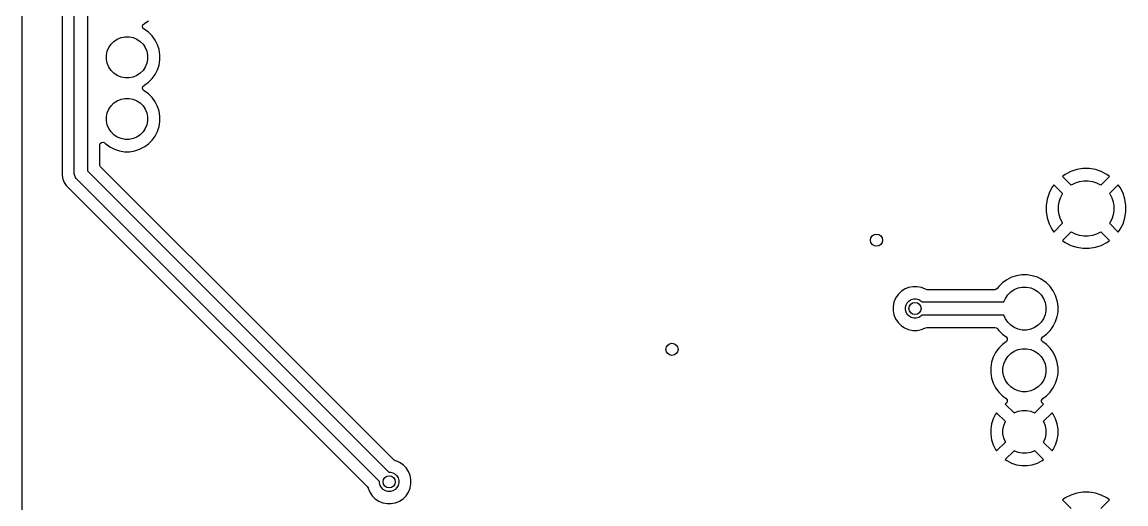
# Model space of a CAD drawing. Extents: x 4.04 to 7.78, y -5.37 to -0.87.
# Drawn here: x 4.036 to 5.826, y -4.303 to -3.521 of the extents above; entities that cross this region are included whole.
import ezdxf

# ---------------------------------------------------------------- set-up
doc = ezdxf.new("R2010")
doc.units = 0
doc.header["$MEASUREMENT"] = 0
doc.layers.add('BLACK', color=7, linetype='CONTINUOUS')

msp = doc.modelspace()

# ---------------------------------------------------------------- linework, layer by layer
at = {"layer": 'BLACK', "linetype": 'CONTINUOUS'}
for p, q in [((4.0357, -4.3738), (4.0357, -2.5332)), ((4.1006, -2.5332), (4.1006, -3.7699)), ((4.1203, -3.7669), (4.1203, -2.5362)), ((4.142, -2.5407), (4.142, -3.7624)), ((4.2309, -3.5278), (4.2317, -3.5252)), ((4.2317, -3.5252), (4.2335, -3.5237)), ((4.2335, -3.5237), (4.2339, -3.5235)), ((4.2339, -3.5235), (4.2347, -3.5228)), ((4.2347, -3.5228), (4.2406, -3.5186)), ((4.1963, -3.546), (4.2027, -3.5447)), ((4.2027, -3.5447), (4.2093, -3.5447)), ((4.2093, -3.5447), (4.2157, -3.546)), ((4.2315, -3.5305), (4.2309, -3.5278)), ((4.2335, -3.5323), (4.2315, -3.5305)), ((4.2338, -3.5325), (4.2335, -3.5323)), ((4.2339, -3.5325), (4.2338, -3.5325)), ((4.2406, -3.5374), (4.2339, -3.5325)), ((4.2466, -3.5434), (4.2406, -3.5374)), ((4.2515, -3.5501), (4.2466, -3.5434)), ((4.174, -3.5683), (4.1765, -3.5622)), ((4.1765, -3.5622), (4.1801, -3.5568)), ((4.1801, -3.5568), (4.1848, -3.5521)), ((4.1848, -3.5521), (4.1902, -3.5485)), ((4.1902, -3.5485), (4.1963, -3.546)), ((4.2157, -3.546), (4.2218, -3.5485)), ((4.2218, -3.5485), (4.2272, -3.5521)), ((4.2272, -3.5521), (4.2319, -3.5568)), ((4.2319, -3.5568), (4.2355, -3.5622)), ((4.2355, -3.5622), (4.238, -3.5683)), ((4.2553, -3.5576), (4.2515, -3.5501)), ((4.2515, -3.5501), (4.2515, -3.5501)), ((4.2515, -3.5501), (4.2515, -3.5501)), ((4.2579, -3.5655), (4.2553, -3.5576)), ((4.1727, -3.5747), (4.174, -3.5683)), ((4.1727, -3.5813), (4.1727, -3.5747)), ((4.174, -3.5877), (4.1727, -3.5813)), ((4.238, -3.5683), (4.2393, -3.5747)), ((4.2393, -3.5813), (4.238, -3.5877)), ((4.2393, -3.5747), (4.2393, -3.5813)), ((4.2592, -3.5738), (4.2579, -3.5655)), ((4.2592, -3.5815), (4.2592, -3.5738)), ((4.1765, -3.5938), (4.174, -3.5877)), ((4.1801, -3.5992), (4.1765, -3.5938)), ((4.1848, -3.6039), (4.1801, -3.5992)), ((4.2319, -3.5992), (4.2272, -3.6039)), ((4.2355, -3.5938), (4.2319, -3.5992)), ((4.238, -3.5877), (4.2355, -3.5938)), ((4.2515, -3.6059), (4.2553, -3.5984)), ((4.2553, -3.5984), (4.2579, -3.5905)), ((4.2579, -3.5905), (4.2592, -3.5822)), ((4.2592, -3.5822), (4.2592, -3.5815)), ((4.1902, -3.6075), (4.1848, -3.6039)), ((4.1963, -3.61), (4.1902, -3.6075)), ((4.2027, -3.6113), (4.1963, -3.61)), ((4.2093, -3.6113), (4.2027, -3.6113)), ((4.2157, -3.61), (4.2093, -3.6113)), ((4.2218, -3.6075), (4.2157, -3.61)), ((4.2272, -3.6039), (4.2218, -3.6075)), ((4.2406, -3.6186), (4.2466, -3.6126)), ((4.2466, -3.6126), (4.2515, -3.6059)), ((4.2466, -3.6126), (4.2466, -3.6126)), ((4.2466, -3.6126), (4.2466, -3.6126)), ((4.2515, -3.6059), (4.2515, -3.6059)), ((4.2515, -3.6059), (4.2515, -3.6059)), ((4.2309, -3.6278), (4.2317, -3.6252)), ((4.2315, -3.6305), (4.2309, -3.6278)), ((4.2335, -3.6323), (4.2315, -3.6305)), ((4.2317, -3.6252), (4.2335, -3.6237)), ((4.2335, -3.6237), (4.2339, -3.6235)), ((4.2338, -3.6325), (4.2335, -3.6323)), ((4.2339, -3.6325), (4.2338, -3.6325)), ((4.2339, -3.6235), (4.2347, -3.6228)), ((4.2406, -3.6374), (4.2339, -3.6325)), ((4.2347, -3.6228), (4.2406, -3.6186)), ((4.2406, -3.6186), (4.2406, -3.6186)), ((4.2406, -3.6186), (4.2406, -3.6186)), ((4.1801, -3.6568), (4.1848, -3.6521)), ((4.1848, -3.6521), (4.1902, -3.6485)), ((4.1902, -3.6485), (4.1963, -3.646)), ((4.1963, -3.646), (4.2027, -3.6447)), ((4.2027, -3.6447), (4.2093, -3.6447)), ((4.2093, -3.6447), (4.2157, -3.646)), ((4.2157, -3.646), (4.2218, -3.6485)), ((4.2218, -3.6485), (4.2272, -3.6521)), ((4.2272, -3.6521), (4.2319, -3.6568)), ((4.2466, -3.6434), (4.2406, -3.6374)), ((4.2515, -3.6501), (4.2466, -3.6434)), ((4.2553, -3.6576), (4.2515, -3.6501)), ((4.2515, -3.6501), (4.2515, -3.6501)), ((4.2515, -3.6501), (4.2515, -3.6501)), ((4.1727, -3.6747), (4.174, -3.6683)), ((4.174, -3.6683), (4.1765, -3.6622)), ((4.1765, -3.6622), (4.1801, -3.6568)), ((4.2319, -3.6568), (4.2355, -3.6622)), ((4.2355, -3.6622), (4.238, -3.6683)), ((4.238, -3.6683), (4.2393, -3.6747)), ((4.2579, -3.6655), (4.2553, -3.6576)), ((4.2592, -3.6738), (4.2579, -3.6655)), ((4.1727, -3.6813), (4.1727, -3.6747)), ((4.174, -3.6877), (4.1727, -3.6813)), ((4.1765, -3.6938), (4.174, -3.6877)), ((4.238, -3.6877), (4.2355, -3.6938)), ((4.2393, -3.6813), (4.238, -3.6877)), ((4.2393, -3.6747), (4.2393, -3.6813)), ((4.2579, -3.6905), (4.2592, -3.6822)), ((4.2592, -3.6822), (4.2592, -3.6738)), ((4.1801, -3.6992), (4.1765, -3.6938)), ((4.1848, -3.7039), (4.1801, -3.6992)), ((4.1902, -3.7075), (4.1848, -3.7039)), ((4.2272, -3.7039), (4.2218, -3.7075)), ((4.2319, -3.6992), (4.2272, -3.7039)), ((4.2355, -3.6938), (4.2319, -3.6992)), ((4.2466, -3.7126), (4.2515, -3.7059)), ((4.2515, -3.7059), (4.2553, -3.6984)), ((4.2515, -3.7059), (4.2515, -3.7059)), ((4.2515, -3.7059), (4.2515, -3.7059)), ((4.2553, -3.6984), (4.2579, -3.6905)), ((4.1617, -3.7207), (4.1625, -3.718)), ((4.1617, -3.7522), (4.1617, -3.7207)), ((4.1625, -3.718), (4.1645, -3.7162)), ((4.1645, -3.7162), (4.1673, -3.7158)), ((4.1673, -3.7158), (4.1698, -3.717)), ((4.1698, -3.717), (4.17, -3.7172)), ((4.17, -3.7172), (4.1714, -3.7186)), ((4.1714, -3.7186), (4.1781, -3.7235)), ((4.1781, -3.7235), (4.1781, -3.7235)), ((4.1781, -3.7235), (4.1781, -3.7235)), ((4.1781, -3.7235), (4.1856, -3.7273)), ((4.1963, -3.71), (4.1902, -3.7075)), ((4.2027, -3.7113), (4.1963, -3.71)), ((4.2093, -3.7113), (4.2027, -3.7113)), ((4.2157, -3.71), (4.2093, -3.7113)), ((4.2218, -3.7075), (4.2157, -3.71)), ((4.2264, -3.7273), (4.2339, -3.7235)), ((4.2339, -3.7235), (4.2347, -3.7228)), ((4.2347, -3.7228), (4.2406, -3.7186)), ((4.2406, -3.7186), (4.2466, -3.7126)), ((4.2406, -3.7186), (4.2406, -3.7186)), ((4.2406, -3.7186), (4.2406, -3.7186)), ((4.2466, -3.7126), (4.2466, -3.7126)), ((4.2466, -3.7126), (4.2466, -3.7126)), ((4.1856, -3.7273), (4.1935, -3.7299)), ((4.1935, -3.7299), (4.2018, -3.7312)), ((4.2018, -3.7312), (4.2018, -3.7312)), ((4.2018, -3.7312), (4.2102, -3.7312)), ((4.2102, -3.7312), (4.2185, -3.7299)), ((4.2102, -3.7312), (4.2102, -3.7312)), ((4.2185, -3.7299), (4.2264, -3.7273)), ((4.1618, -3.7532), (4.1617, -3.7522)), ((4.1618, -3.7533), (4.1618, -3.7532)), ((4.1619, -3.7536), (4.1618, -3.7533)), ((4.1625, -3.7546), (4.1619, -3.7536)), ((4.1631, -3.7556), (4.1625, -3.7546)), ((4.2257, -3.8183), (4.1631, -3.7556)), ((5.7466, -3.7603), (5.7369, -3.7634)), ((5.7566, -3.7587), (5.7466, -3.7603)), ((5.7466, -3.7603), (5.7466, -3.7603)), ((5.7668, -3.7587), (5.7566, -3.7587)), ((5.7769, -3.7603), (5.7668, -3.7587)), ((5.7865, -3.7634), (5.7769, -3.7603)), ((4.1006, -3.7699), (4.1018, -3.7758)), ((4.1018, -3.7758), (4.1018, -3.7758)), ((4.1018, -3.7758), (4.1041, -3.7813)), ((4.1205, -3.769), (4.1203, -3.7669)), ((4.1221, -3.7729), (4.1205, -3.769)), ((4.1235, -3.7745), (4.1221, -3.7729)), ((4.6155, -4.2665), (4.1235, -3.7745)), ((4.142, -3.7624), (4.6308, -4.2512)), ((5.7278, -3.768), (5.7235, -3.7712)), ((5.7235, -3.7712), (5.7235, -3.7712)), ((5.7235, -3.7712), (5.7377, -3.7854)), ((5.7369, -3.7634), (5.7278, -3.768)), ((5.7956, -3.768), (5.7865, -3.7634)), ((5.7896, -3.7815), (5.8, -3.7712)), ((5.8, -3.7712), (5.7956, -3.768)), ((5.8, -3.7712), (5.8, -3.7712)), ((4.1041, -3.7813), (4.1041, -3.7813)), ((4.1041, -3.7813), (4.1074, -3.7863)), ((4.1074, -3.7863), (4.1074, -3.7863)), ((4.1074, -3.7863), (4.5957, -4.2746)), ((5.7064, -3.7894), (5.7018, -3.7985)), ((5.7095, -3.7851), (5.7064, -3.7894)), ((5.7237, -3.7993), (5.7095, -3.7851)), ((5.7095, -3.7851), (5.7095, -3.7851)), ((5.7377, -3.7854), (5.7382, -3.785)), ((5.7382, -3.785), (5.7445, -3.7818)), ((5.7445, -3.7818), (5.7512, -3.7796)), ((5.7512, -3.7796), (5.7582, -3.7785)), ((5.7582, -3.7785), (5.7652, -3.7785)), ((5.7652, -3.7785), (5.7722, -3.7796)), ((5.7722, -3.7796), (5.7789, -3.7818)), ((5.7789, -3.7818), (5.7852, -3.785)), ((5.7852, -3.785), (5.7858, -3.7854)), ((5.7858, -3.7854), (5.7896, -3.7815)), ((5.8139, -3.7851), (5.7997, -3.7993)), ((5.817, -3.7894), (5.8139, -3.7851)), ((5.8139, -3.7851), (5.8139, -3.7851)), ((5.8217, -3.7985), (5.817, -3.7894)), ((5.6986, -3.8082), (5.697, -3.8183)), ((5.7018, -3.7985), (5.6986, -3.8082)), ((5.6986, -3.8082), (5.6986, -3.8082)), ((5.7169, -3.8198), (5.718, -3.8128)), ((5.718, -3.8128), (5.7201, -3.8061)), ((5.7201, -3.8061), (5.7233, -3.7998)), ((5.7233, -3.7998), (5.7237, -3.7993)), ((5.7997, -3.7993), (5.8001, -3.7998)), ((5.8001, -3.7998), (5.8033, -3.8061)), ((5.8033, -3.8061), (5.8055, -3.8128)), ((5.8055, -3.8128), (5.8066, -3.8198)), ((5.8248, -3.8082), (5.8217, -3.7985)), ((5.8264, -3.8183), (5.8248, -3.8082)), ((5.8248, -3.8082), (5.8248, -3.8082)), ((4.3898, -3.9824), (4.2257, -3.8183)), ((5.697, -3.8183), (5.697, -3.8284)), ((5.697, -3.8284), (5.6986, -3.8385)), ((5.7169, -3.8269), (5.7169, -3.8198)), ((5.718, -3.8339), (5.7169, -3.8269)), ((5.8066, -3.8269), (5.8055, -3.8339)), ((5.8066, -3.8198), (5.8066, -3.8269)), ((5.8248, -3.8385), (5.8264, -3.8284)), ((5.8264, -3.8284), (5.8264, -3.8183)), ((5.8264, -3.8284), (5.8264, -3.8284)), ((5.6986, -3.8385), (5.6986, -3.8385)), ((5.6986, -3.8385), (5.7018, -3.8482)), ((5.7018, -3.8482), (5.7064, -3.8572)), ((5.7095, -3.8616), (5.7237, -3.8474)), ((5.7201, -3.8406), (5.718, -3.8339)), ((5.7233, -3.8469), (5.7201, -3.8406)), ((5.7237, -3.8474), (5.7233, -3.8469)), ((5.8001, -3.8469), (5.7997, -3.8474)), ((5.7997, -3.8474), (5.8139, -3.8616)), ((5.8033, -3.8406), (5.8001, -3.8469)), ((5.8055, -3.8339), (5.8033, -3.8406)), ((5.817, -3.8572), (5.8217, -3.8482)), ((5.8217, -3.8482), (5.8248, -3.8385)), ((5.8248, -3.8385), (5.8248, -3.8385)), ((5.7064, -3.8572), (5.7095, -3.8616)), ((5.7095, -3.8616), (5.7095, -3.8616)), ((5.7377, -3.8613), (5.7235, -3.8755)), ((5.7382, -3.8617), (5.7377, -3.8613)), ((5.7445, -3.8649), (5.7382, -3.8617)), ((5.7512, -3.8671), (5.7445, -3.8649)), ((5.7582, -3.8682), (5.7512, -3.8671)), ((5.7722, -3.8671), (5.7652, -3.8682)), ((5.7789, -3.8649), (5.7722, -3.8671)), ((5.7852, -3.8617), (5.7789, -3.8649)), ((5.7858, -3.8613), (5.7852, -3.8617)), ((5.8, -3.8755), (5.7858, -3.8613)), ((5.8139, -3.8616), (5.817, -3.8572)), ((5.8139, -3.8616), (5.8139, -3.8616)), ((5.7235, -3.8755), (5.7235, -3.8755)), ((5.7235, -3.8755), (5.7278, -3.8787)), ((5.7278, -3.8787), (5.7369, -3.8833)), ((5.7369, -3.8833), (5.7466, -3.8864)), ((5.7652, -3.8682), (5.7582, -3.8682)), ((5.7769, -3.8864), (5.7865, -3.8833)), ((5.7865, -3.8833), (5.7956, -3.8787)), ((5.7956, -3.8787), (5.8, -3.8755)), ((5.8, -3.8755), (5.8, -3.8755)), ((5.7466, -3.8864), (5.7566, -3.888)), ((5.7566, -3.888), (5.7668, -3.888)), ((5.7668, -3.888), (5.7769, -3.8864)), ((5.7769, -3.8864), (5.7769, -3.8864)), ((5.633, -3.9391), (5.6261, -3.9441)), ((5.6407, -3.9351), (5.633, -3.9391)), ((5.6489, -3.9325), (5.6407, -3.9351)), ((5.6407, -3.9351), (5.6407, -3.9351)), ((5.6574, -3.9311), (5.6489, -3.9325)), ((5.666, -3.9311), (5.6574, -3.9311)), ((5.6574, -3.9311), (5.6574, -3.9311)), ((5.6745, -3.9325), (5.666, -3.9311)), ((5.666, -3.9311), (5.666, -3.9311)), ((5.6827, -3.9351), (5.6745, -3.9325)), ((5.6879, -3.9378), (5.6827, -3.9351)), ((5.6827, -3.9351), (5.6827, -3.9351)), ((5.6904, -3.9391), (5.6879, -3.9378)), ((5.6974, -3.9441), (5.6904, -3.9391)), ((5.6904, -3.9391), (5.6904, -3.9391)), ((5.6904, -3.9391), (5.6904, -3.9391)), ((5.4674, -3.9544), (5.4616, -3.9583)), ((5.4739, -3.9518), (5.4674, -3.9544)), ((5.4674, -3.9544), (5.4674, -3.9544)), ((5.4807, -3.9504), (5.4739, -3.9518)), ((5.4739, -3.9518), (5.4739, -3.9518)), ((5.4877, -3.9504), (5.4807, -3.9504)), ((5.4807, -3.9504), (5.4807, -3.9504)), ((5.4946, -3.9518), (5.4877, -3.9504)), ((5.4877, -3.9504), (5.4877, -3.9504)), ((5.501, -3.9544), (5.4946, -3.9518)), ((5.4946, -3.9518), (5.4946, -3.9518)), ((5.5011, -3.9545), (5.501, -3.9544)), ((5.501, -3.9544), (5.501, -3.9544)), ((5.5012, -3.9545), (5.5011, -3.9545)), ((5.5038, -3.9553), (5.5012, -3.9545)), ((5.6138, -3.9553), (5.5038, -3.9553)), ((5.6156, -3.955), (5.6138, -3.9553)), ((5.6177, -3.9533), (5.6156, -3.955)), ((5.62, -3.9502), (5.6177, -3.9533)), ((5.6261, -3.9441), (5.62, -3.9502)), ((5.6395, -3.9588), (5.6452, -3.955)), ((5.6452, -3.955), (5.6516, -3.9524)), ((5.6516, -3.9524), (5.6583, -3.951)), ((5.6583, -3.951), (5.6651, -3.951)), ((5.6651, -3.951), (5.6719, -3.9524)), ((5.6719, -3.9524), (5.6782, -3.955)), ((5.6782, -3.955), (5.6839, -3.9588)), ((5.7034, -3.9502), (5.6974, -3.9441)), ((5.7069, -3.955), (5.7034, -3.9502)), ((5.7085, -3.9572), (5.7069, -3.955)), ((5.7111, -3.9622), (5.7085, -3.9572)), ((5.4528, -3.9691), (5.4501, -3.9755)), ((5.4567, -3.9632), (5.4528, -3.9691)), ((5.4528, -3.9691), (5.4528, -3.9691)), ((5.4616, -3.9583), (5.4567, -3.9632)), ((5.4567, -3.9632), (5.4567, -3.9632)), ((5.4616, -3.9583), (5.4616, -3.9583)), ((5.4717, -3.9763), (5.4746, -3.9734)), ((5.4746, -3.9734), (5.4782, -3.9713)), ((5.4782, -3.9713), (5.4822, -3.9702)), ((5.4822, -3.9702), (5.4863, -3.9702)), ((5.4863, -3.9702), (5.4902, -3.9713)), ((5.4902, -3.9713), (5.4938, -3.9734)), ((5.4938, -3.9734), (5.4955, -3.975)), ((5.4955, -3.975), (5.6285, -3.975)), ((5.6285, -3.975), (5.6308, -3.9693)), ((5.6308, -3.9693), (5.6347, -3.9636)), ((5.6347, -3.9636), (5.6395, -3.9588)), ((5.6839, -3.9588), (5.6888, -3.9636)), ((5.6888, -3.9636), (5.6926, -3.9693)), ((5.6926, -3.9693), (5.6952, -3.9757)), ((5.7124, -3.9648), (5.7111, -3.9622)), ((5.7151, -3.973), (5.7124, -3.9648)), ((5.7124, -3.9648), (5.7124, -3.9648)), ((5.7155, -3.9755), (5.7151, -3.973)), ((4.6389, -4.2314), (4.3898, -3.9824)), ((5.4501, -3.9755), (5.4488, -3.9824)), ((5.4488, -3.9824), (5.4488, -3.9893)), ((5.4488, -3.9893), (5.4501, -3.9962)), ((5.4501, -3.9755), (5.4501, -3.9755)), ((5.4686, -3.9838), (5.4697, -3.9798)), ((5.4686, -3.9879), (5.4686, -3.9838)), ((5.4697, -3.9919), (5.4686, -3.9879)), ((5.4697, -3.9798), (5.4717, -3.9763)), ((5.4717, -3.9954), (5.4697, -3.9919)), ((5.6952, -3.9757), (5.6965, -3.9824)), ((5.6965, -3.9893), (5.6952, -3.996)), ((5.6965, -3.9824), (5.6965, -3.9893)), ((5.7164, -3.9815), (5.7155, -3.9755)), ((5.7158, -3.9943), (5.7164, -3.9902)), ((5.7164, -3.9902), (5.7164, -3.9815)), ((5.4501, -3.9962), (5.4501, -3.9962)), ((5.4501, -3.9962), (5.4528, -4.0026)), ((5.4528, -4.0026), (5.4528, -4.0026)), ((5.4528, -4.0026), (5.4567, -4.0084)), ((5.4567, -4.0084), (5.4567, -4.0084)), ((5.4567, -4.0084), (5.4616, -4.0134)), ((5.4746, -3.9983), (5.4717, -3.9954)), ((5.4782, -4.0004), (5.4746, -3.9983)), ((5.4822, -4.0015), (5.4782, -4.0004)), ((5.4863, -4.0015), (5.4822, -4.0015)), ((5.4902, -4.0004), (5.4863, -4.0015)), ((5.4938, -3.9983), (5.4902, -4.0004)), ((5.4955, -3.9967), (5.4938, -3.9983)), ((5.6285, -3.9967), (5.4955, -3.9967)), ((5.6308, -4.0023), (5.6285, -3.9967)), ((5.6347, -4.0081), (5.6308, -4.0023)), ((5.6395, -4.0129), (5.6347, -4.0081)), ((5.6888, -4.0081), (5.6839, -4.0129)), ((5.6926, -4.0023), (5.6888, -4.0081)), ((5.6952, -3.996), (5.6926, -4.0023)), ((5.7085, -4.0145), (5.7124, -4.0068)), ((5.7124, -4.0068), (5.7151, -3.9987)), ((5.7151, -3.9987), (5.7158, -3.9943)), ((5.4616, -4.0134), (5.4616, -4.0134)), ((5.4616, -4.0134), (5.4674, -4.0173)), ((5.4674, -4.0173), (5.4674, -4.0173)), ((5.4674, -4.0173), (5.4701, -4.0184)), ((5.4701, -4.0184), (5.4739, -4.0199)), ((5.4739, -4.0199), (5.4739, -4.0199)), ((5.4739, -4.0199), (5.4739, -4.0199)), ((5.4739, -4.0199), (5.4807, -4.0213)), ((5.4807, -4.0213), (5.4807, -4.0213)), ((5.4807, -4.0213), (5.4807, -4.0213)), ((5.4807, -4.0213), (5.4877, -4.0213)), ((5.4877, -4.0213), (5.49, -4.0208)), ((5.4877, -4.0213), (5.4877, -4.0213)), ((5.49, -4.0208), (5.4946, -4.0199)), ((5.4946, -4.0199), (5.501, -4.0173)), ((5.4946, -4.0199), (5.4946, -4.0199)), ((5.4946, -4.0199), (5.4946, -4.0199)), ((5.501, -4.0173), (5.5011, -4.0172)), ((5.501, -4.0173), (5.501, -4.0173)), ((5.5011, -4.0172), (5.5012, -4.0172)), ((5.5012, -4.0172), (5.5037, -4.0164)), ((5.5012, -4.0172), (5.5012, -4.0172)), ((5.5012, -4.0172), (5.5012, -4.0172)), ((5.5037, -4.0164), (5.5038, -4.0164)), ((5.5038, -4.0164), (5.6138, -4.0164)), ((5.6138, -4.0164), (5.6164, -4.0172)), ((5.6164, -4.0172), (5.6177, -4.0184)), ((5.6177, -4.0184), (5.62, -4.0215)), ((5.62, -4.0215), (5.6261, -4.0276)), ((5.6261, -4.0276), (5.632, -4.0319)), ((5.6452, -4.0167), (5.6395, -4.0129)), ((5.6516, -4.0193), (5.6452, -4.0167)), ((5.6583, -4.0207), (5.6516, -4.0193)), ((5.6651, -4.0207), (5.6583, -4.0207)), ((5.6719, -4.0193), (5.6651, -4.0207)), ((5.6782, -4.0167), (5.6719, -4.0193)), ((5.6839, -4.0129), (5.6782, -4.0167)), ((5.6914, -4.0319), (5.6974, -4.0276)), ((5.6974, -4.0276), (5.7034, -4.0215)), ((5.7034, -4.0215), (5.7065, -4.0173)), ((5.7034, -4.0215), (5.7034, -4.0215)), ((5.7034, -4.0215), (5.7034, -4.0215)), ((5.7065, -4.0173), (5.7085, -4.0145)), ((5.6261, -4.0441), (5.62, -4.0502)), ((5.632, -4.0398), (5.6261, -4.0441)), ((5.632, -4.0319), (5.6337, -4.0341)), ((5.6327, -4.0392), (5.632, -4.0398)), ((5.6339, -4.0368), (5.6327, -4.0392)), ((5.6337, -4.0341), (5.6339, -4.0368)), ((5.6895, -4.0349), (5.6908, -4.0324)), ((5.6897, -4.0376), (5.6895, -4.0349)), ((5.6914, -4.0398), (5.6897, -4.0376)), ((5.6908, -4.0324), (5.6914, -4.0319)), ((5.6974, -4.0441), (5.6914, -4.0398)), ((5.7034, -4.0502), (5.6974, -4.0441)), ((5.6974, -4.0441), (5.6974, -4.0441)), ((5.611, -4.0648), (5.6084, -4.073)), ((5.6149, -4.0572), (5.611, -4.0648)), ((5.611, -4.0648), (5.611, -4.0648)), ((5.62, -4.0502), (5.6149, -4.0572)), ((5.6308, -4.0693), (5.6347, -4.0636)), ((5.6347, -4.0636), (5.6395, -4.0588)), ((5.6395, -4.0588), (5.6452, -4.055)), ((5.6452, -4.055), (5.6516, -4.0524)), ((5.6516, -4.0524), (5.6583, -4.051)), ((5.6583, -4.051), (5.6651, -4.051)), ((5.6651, -4.051), (5.6719, -4.0524)), ((5.6719, -4.0524), (5.6782, -4.055)), ((5.6782, -4.055), (5.6839, -4.0588)), ((5.6839, -4.0588), (5.6888, -4.0636)), ((5.6888, -4.0636), (5.6926, -4.0693)), ((5.7082, -4.0567), (5.7034, -4.0502)), ((5.7085, -4.0572), (5.7082, -4.0567)), ((5.7111, -4.0622), (5.7085, -4.0572)), ((5.7124, -4.0648), (5.7111, -4.0622)), ((5.7151, -4.073), (5.7124, -4.0648)), ((5.7124, -4.0648), (5.7124, -4.0648)), ((5.6084, -4.073), (5.607, -4.0815)), ((5.607, -4.0815), (5.607, -4.0902)), ((5.6269, -4.0824), (5.6282, -4.0757)), ((5.6269, -4.0893), (5.6269, -4.0824)), ((5.6282, -4.0757), (5.6308, -4.0693)), ((5.6926, -4.0693), (5.6952, -4.0757)), ((5.6952, -4.0757), (5.6965, -4.0824)), ((5.6965, -4.0824), (5.6965, -4.0893)), ((5.7156, -4.0766), (5.7151, -4.073)), ((5.7164, -4.0815), (5.7156, -4.0766)), ((5.7164, -4.0902), (5.7164, -4.0815)), ((5.607, -4.0902), (5.6084, -4.0987)), ((5.6084, -4.0987), (5.611, -4.1068)), ((5.6282, -4.096), (5.6269, -4.0893)), ((5.6308, -4.1023), (5.6282, -4.096)), ((5.6952, -4.096), (5.6926, -4.1023)), ((5.6965, -4.0893), (5.6952, -4.096)), ((5.7124, -4.1068), (5.7151, -4.0987)), ((5.7151, -4.0987), (5.7158, -4.0943)), ((5.7158, -4.0943), (5.7164, -4.0902)), ((5.611, -4.1068), (5.611, -4.1068)), ((5.611, -4.1068), (5.6149, -4.1145)), ((5.6149, -4.1145), (5.62, -4.1215)), ((5.6347, -4.1081), (5.6308, -4.1023)), ((5.6395, -4.1129), (5.6347, -4.1081)), ((5.6452, -4.1167), (5.6395, -4.1129)), ((5.6516, -4.1193), (5.6452, -4.1167)), ((5.6782, -4.1167), (5.6719, -4.1193)), ((5.6839, -4.1129), (5.6782, -4.1167)), ((5.6888, -4.1081), (5.6839, -4.1129)), ((5.6926, -4.1023), (5.6888, -4.1081)), ((5.7034, -4.1215), (5.7057, -4.1184)), ((5.7057, -4.1184), (5.7085, -4.1145)), ((5.7085, -4.1145), (5.7124, -4.1068)), ((5.62, -4.1215), (5.62, -4.1215)), ((5.62, -4.1215), (5.6261, -4.1276)), ((5.6261, -4.1276), (5.632, -4.1319)), ((5.632, -4.1319), (5.6337, -4.1341)), ((5.6337, -4.1341), (5.634, -4.1368)), ((5.6583, -4.1207), (5.6516, -4.1193)), ((5.6651, -4.1207), (5.6583, -4.1207)), ((5.6719, -4.1193), (5.6651, -4.1207)), ((5.6895, -4.1349), (5.6908, -4.1325)), ((5.6897, -4.1376), (5.6895, -4.1349)), ((5.6908, -4.1325), (5.6914, -4.1319)), ((5.6914, -4.1319), (5.6974, -4.1276)), ((5.6974, -4.1276), (5.7034, -4.1215)), ((5.7034, -4.1215), (5.7034, -4.1215)), ((5.7034, -4.1215), (5.7034, -4.1215)), ((5.632, -4.1398), (5.6306, -4.1408)), ((5.6306, -4.1408), (5.6306, -4.1408)), ((5.6306, -4.1408), (5.6449, -4.1552)), ((5.6327, -4.1393), (5.632, -4.1398)), ((5.634, -4.1368), (5.6327, -4.1393)), ((5.6452, -4.155), (5.6516, -4.1524)), ((5.6516, -4.1524), (5.6583, -4.151)), ((5.6583, -4.151), (5.6651, -4.151)), ((5.6651, -4.151), (5.6719, -4.1524)), ((5.6719, -4.1524), (5.6782, -4.155)), ((5.6785, -4.1552), (5.6928, -4.1408)), ((5.6914, -4.1398), (5.6897, -4.1376)), ((5.6928, -4.1408), (5.6914, -4.1398)), ((5.6928, -4.1408), (5.6928, -4.1408)), ((5.611, -4.1649), (5.6084, -4.173)), ((5.6149, -4.1572), (5.611, -4.1649)), ((5.611, -4.1649), (5.611, -4.1649)), ((5.6167, -4.1548), (5.6149, -4.1572)), ((5.631, -4.1691), (5.6167, -4.1548)), ((5.6167, -4.1548), (5.6167, -4.1548)), ((5.6282, -4.1757), (5.6308, -4.1693)), ((5.6308, -4.1693), (5.631, -4.1691)), ((5.6449, -4.1552), (5.6452, -4.155)), ((5.6782, -4.155), (5.6785, -4.1552)), ((5.7067, -4.1548), (5.6924, -4.1691)), ((5.6924, -4.1691), (5.6926, -4.1693)), ((5.6926, -4.1693), (5.6952, -4.1757)), ((5.7085, -4.1572), (5.7067, -4.1548)), ((5.7124, -4.1649), (5.7085, -4.1572)), ((5.7151, -4.173), (5.7124, -4.1649)), ((5.7124, -4.1649), (5.7124, -4.1649)), ((5.6084, -4.173), (5.607, -4.1815)), ((5.607, -4.1815), (5.607, -4.1902)), ((5.607, -4.1902), (5.6084, -4.1987)), ((5.6269, -4.1824), (5.6282, -4.1757)), ((5.6269, -4.1893), (5.6269, -4.1824)), ((5.6282, -4.196), (5.6269, -4.1893)), ((5.6952, -4.1757), (5.6965, -4.1824)), ((5.6965, -4.1893), (5.6952, -4.196)), ((5.6965, -4.1824), (5.6965, -4.1893)), ((5.7164, -4.1815), (5.7151, -4.173)), ((5.7151, -4.1987), (5.7164, -4.1902)), ((5.7164, -4.1902), (5.7164, -4.1815)), ((5.6084, -4.1987), (5.611, -4.2068)), ((5.611, -4.2068), (5.611, -4.2068)), ((5.611, -4.2068), (5.6149, -4.2145)), ((5.6167, -4.2169), (5.631, -4.2026)), ((5.6308, -4.2023), (5.6282, -4.196)), ((5.631, -4.2026), (5.6308, -4.2023)), ((5.6926, -4.2023), (5.6924, -4.2026)), ((5.6924, -4.2026), (5.7067, -4.2169)), ((5.6952, -4.196), (5.6926, -4.2023)), ((5.7085, -4.2145), (5.7124, -4.2068)), ((5.7124, -4.2068), (5.7151, -4.1987)), ((5.7124, -4.2068), (5.7124, -4.2068)), ((5.6149, -4.2145), (5.6149, -4.2145)), ((5.6149, -4.2145), (5.6167, -4.2169)), ((5.6167, -4.2169), (5.6167, -4.2169)), ((5.6449, -4.2165), (5.6306, -4.2309)), ((5.6452, -4.2167), (5.6449, -4.2165)), ((5.6516, -4.2193), (5.6452, -4.2167)), ((5.6583, -4.2207), (5.6516, -4.2193)), ((5.6651, -4.2207), (5.6583, -4.2207)), ((5.6719, -4.2193), (5.6651, -4.2207)), ((5.6782, -4.2167), (5.6719, -4.2193)), ((5.6785, -4.2165), (5.6782, -4.2167)), ((5.6928, -4.2309), (5.6785, -4.2165)), ((5.7067, -4.2169), (5.7085, -4.2145)), ((5.7067, -4.2169), (5.7067, -4.2169)), ((4.6389, -4.2315), (4.6389, -4.2314)), ((4.6398, -4.2319), (4.6389, -4.2315)), ((4.6406, -4.2325), (4.6398, -4.2319)), ((4.641, -4.2327), (4.6406, -4.2325)), ((4.6415, -4.2328), (4.641, -4.2327)), ((4.6434, -4.2335), (4.6415, -4.2328)), ((4.6479, -4.2354), (4.6434, -4.2335)), ((4.6434, -4.2335), (4.6434, -4.2335)), ((4.6537, -4.2393), (4.6479, -4.2354)), ((4.6479, -4.2354), (4.6479, -4.2354)), ((4.6587, -4.2443), (4.6537, -4.2393)), ((4.6537, -4.2393), (4.6537, -4.2393)), ((5.6306, -4.2309), (5.6331, -4.2326)), ((5.6331, -4.2326), (5.6407, -4.2365)), ((5.6407, -4.2365), (5.6407, -4.2365)), ((5.6407, -4.2365), (5.6489, -4.2392)), ((5.6489, -4.2392), (5.6574, -4.2405)), ((5.6574, -4.2405), (5.666, -4.2405)), ((5.666, -4.2405), (5.6745, -4.2392)), ((5.6745, -4.2392), (5.6827, -4.2365)), ((5.6827, -4.2365), (5.6904, -4.2326)), ((5.6827, -4.2365), (5.6827, -4.2365)), ((5.6904, -4.2326), (5.6928, -4.2309)), ((5.6928, -4.2309), (5.6928, -4.2309)), ((4.6308, -4.2512), (4.6332, -4.2512)), ((4.6332, -4.2512), (4.6372, -4.2523)), ((4.6372, -4.2523), (4.6407, -4.2544)), ((4.6407, -4.2544), (4.6436, -4.2573)), ((4.6436, -4.2573), (4.6457, -4.2608)), ((4.6457, -4.2608), (4.6468, -4.2648)), ((4.6626, -4.2501), (4.6587, -4.2443)), ((4.6587, -4.2443), (4.6587, -4.2443)), ((4.6652, -4.2565), (4.6626, -4.2501)), ((4.6626, -4.2501), (4.6626, -4.2501)), ((4.6666, -4.2634), (4.6652, -4.2565)), ((4.6652, -4.2565), (4.6652, -4.2565)), ((4.5957, -4.2746), (4.597, -4.277)), ((4.597, -4.277), (4.597, -4.2771)), ((4.597, -4.2771), (4.5971, -4.2772)), ((4.5971, -4.2772), (4.5971, -4.2772)), ((4.5971, -4.2772), (4.5997, -4.2836)), ((4.6155, -4.2689), (4.6155, -4.2665)), ((4.6166, -4.2729), (4.6155, -4.2689)), ((4.6187, -4.2764), (4.6166, -4.2729)), ((4.6216, -4.2793), (4.6187, -4.2764)), ((4.6251, -4.2814), (4.6216, -4.2793)), ((4.6407, -4.2793), (4.6372, -4.2814)), ((4.6436, -4.2764), (4.6407, -4.2793)), ((4.6457, -4.2729), (4.6436, -4.2764)), ((4.6468, -4.2689), (4.6457, -4.2729)), ((4.6468, -4.2648), (4.6468, -4.2689)), ((4.6626, -4.2836), (4.6652, -4.2772)), ((4.6652, -4.2772), (4.6653, -4.277)), ((4.6653, -4.277), (4.6666, -4.2703)), ((4.6666, -4.2703), (4.6666, -4.2634)), ((4.6666, -4.2634), (4.6666, -4.2634)), ((4.6666, -4.2703), (4.6666, -4.2703)), ((4.5997, -4.2836), (4.5997, -4.2836)), ((4.5997, -4.2836), (4.6036, -4.2895)), ((4.6036, -4.2895), (4.6036, -4.2895)), ((4.6036, -4.2895), (4.6085, -4.2944)), ((4.6085, -4.2944), (4.6085, -4.2944)), ((4.6085, -4.2944), (4.6144, -4.2983)), ((4.6291, -4.2825), (4.6251, -4.2814)), ((4.6332, -4.2825), (4.6291, -4.2825)), ((4.6372, -4.2814), (4.6332, -4.2825)), ((4.6479, -4.2983), (4.6537, -4.2944)), ((4.6537, -4.2944), (4.6587, -4.2895)), ((4.6587, -4.2895), (4.6626, -4.2836)), ((5.7278, -4.293), (5.7235, -4.2962)), ((5.7235, -4.2962), (5.7235, -4.2962)), ((5.7235, -4.2962), (5.7377, -4.3104)), ((5.7369, -4.2884), (5.7278, -4.293)), ((5.7466, -4.2853), (5.7369, -4.2884)), ((5.7566, -4.2837), (5.7466, -4.2853)), ((5.7466, -4.2853), (5.7466, -4.2853)), ((5.7668, -4.2837), (5.7566, -4.2837)), ((5.7769, -4.2853), (5.7668, -4.2837)), ((5.7865, -4.2884), (5.7769, -4.2853)), ((5.7858, -4.3104), (5.8, -4.2962)), ((5.7956, -4.293), (5.7865, -4.2884)), ((5.8, -4.2962), (5.7956, -4.293)), ((5.8, -4.2962), (5.8, -4.2962)), ((4.6144, -4.2983), (4.6144, -4.2983)), ((4.6144, -4.2983), (4.6192, -4.3003)), ((4.6192, -4.3003), (4.6208, -4.3009)), ((4.6208, -4.3009), (4.6208, -4.3009)), ((4.6208, -4.3009), (4.6208, -4.3009)), ((4.6208, -4.3009), (4.6277, -4.3023)), ((4.6277, -4.3023), (4.6277, -4.3023)), ((4.6277, -4.3023), (4.6277, -4.3023)), ((4.6277, -4.3023), (4.6346, -4.3023)), ((4.6346, -4.3023), (4.6369, -4.3018)), ((4.6346, -4.3023), (4.6346, -4.3023)), ((4.6369, -4.3018), (4.6415, -4.3009)), ((4.6415, -4.3009), (4.6479, -4.2983)), ((4.6415, -4.3009), (4.6415, -4.3009)), ((4.6415, -4.3009), (4.6415, -4.3009))]:
    msp.add_line(p, q, dxfattribs=at)
at = {"layer": 'BLACK'}
for centre in [(5.4217, -3.8749), (5.4842, -3.9858), (5.09, -4.052), (4.6311, -4.2669)]:
    msp.add_circle(centre, 0.00984, dxfattribs=at)

doc.saveas('drawing.dxf')
